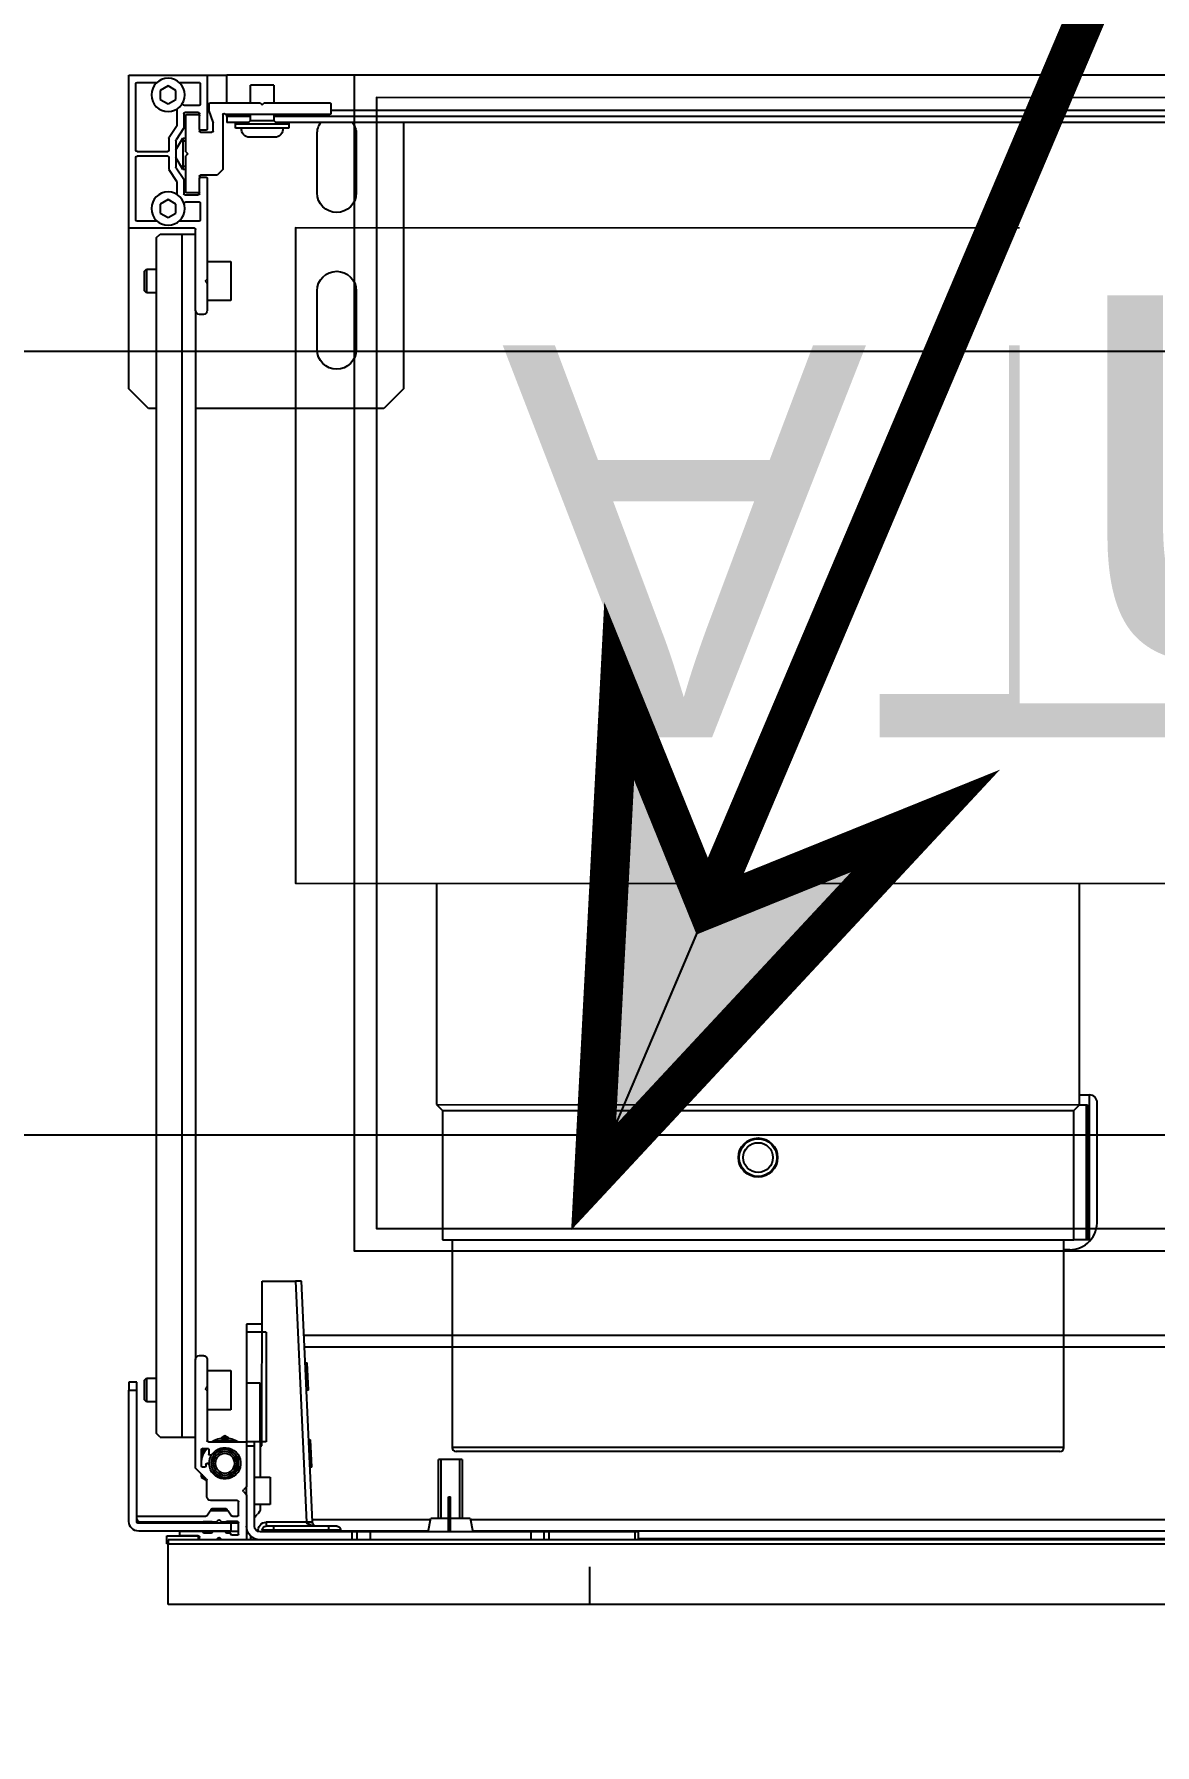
# Model space of a CAD drawing. Header units: millimetres. Extents: x 459337 to 526921, y -375392 to -289779.
# Drawn here: x 466402.6 to 466688.4, y -323814.9 to -323378.4 of the extents above; entities that cross this region are included whole.
import ezdxf

# ---------------------------------------------------------------- set-up
doc = ezdxf.new("R2010")
doc.units = ezdxf.units.MM
doc.linetypes.add('prlm_ef', pattern=[0.165, 0.1, -0.065])
doc.layers.add('_GAZELEC-BOITE INCORPO', color=36, linetype='Continuous', lineweight=18)
for name, color, linetype in [('_GAZELEC-EAU CHAUDE', 1, 'Continuous'), ('GAZ-EU FLECHE', 42, 'Continuous'), ('prlm-CHAUFF', 30, 'Continuous'), ('prlm-EAU-EF', 161, 'Continuous'), ('prlm-ELEC-CFO', 201, 'Continuous'), ('prlm-MOD', 64, 'Continuous')]:
    doc.layers.add(name, color=color, linetype=linetype)
doc.styles.add('Arial', font='arial.ttf')
doc.styles.add('prlm-elec-cfo', font='comic.ttf', dxfattribs={"height": 12})
doc.styles.get("Standard").update_dxf_attribs({"font": 'arial.ttf'})
doc.dimstyles.new('200', dxfattribs={"dimtxt": 150, "dimasz": 25, "dimexe": 50, "dimexo": 50, "dimgap": 20, "dimtad": 1, "dimdec": 0, "dimlfac": 0.1, "dimdsep": 46, "dimtxsty": 'Arial', "dimblk1": 'DOTBLANK', "dimblk2": 'DOTBLANK', "dimsah": 1, "dimcen": 25, "dimclrd": 5, "dimclre": 5, "dimadec": 0, "dimazin": 0, "dimtfac": 1, "dimtdec": 0, "dimtmove": 0, "dimatfit": 3, "dimldrblk": 'DOTBLANK', "dimfxl": 50, "dimtolj": 1, "dimtzin": 0, "dimarcsym": 0})

# ---------------------------------------------------------------- blocks, each defined once
blk = doc.blocks.new('MTI900_Alu_390')
at = {"layer": 'prlm-MOD', "color": 1, "linetype": 'Continuous'}
for p, q in [((-4.225, 0), (4.225, 0)), ((4.278, 0), (4.225, 0)), ((4.225, -0.07), (4.225, 0)), ((4.472, 0), (4.278, 0)), ((4.475, 0), (4.472, 0)), ((4.475, -0.003), (4.475, 0)), ((4.105, -0.025), (4.165, -0.025)), ((4.105, -0.025), (4.105, -0.07)), ((4.165, -0.07), (4.165, -0.025)), ((4.275, -0.003), (4.275, -0.137)), ((4.293, -0.021), (4.293, -0.074)), ((4.3467, -0.018), (4.296, -0.018)), ((4.355, -0.0385), (4.375, -0.0269)), ((4.355, -0.0615), (4.355, -0.0385)), ((4.375, -0.0269), (4.395, -0.0385)), ((4.395, -0.0385), (4.395, -0.0615)), ((4.454, -0.018), (4.4033, -0.018)), ((4.457, -0.191), (4.457, -0.021)), ((4.475, -0.387), (4.475, -0.003)), ((3.96, -0.073), (3.96, -0.097)), ((4.13, -0.07), (3.963, -0.07)), ((4.135, -0.075), (4.13, -0.07)), ((4.14, -0.07), (4.135, -0.075)), ((4.267, -0.07), (4.14, -0.07)), ((4.27, -0.0895), (4.27, -0.073)), ((4.296, -0.077), (4.3306, -0.077)), ((4.353, -0.0864), (4.353, -0.1286)), ((4.375, -0.0731), (4.355, -0.0615)), ((4.395, -0.0615), (4.375, -0.0731)), ((-4.105, -0.105), (4.105, -0.105)), ((-4.1, -0.12), (4.1, -0.12)), ((-3.96, -0.09), (3.96, -0.09)), ((3.775, -0.12), (3.775, -0.8)), ((3.963, -0.1), (4.229, -0.1)), ((4.067, -0.12), (4.067, -0.125)), ((4.067, -0.125), (4.203, -0.125)), ((4.067, -0.125), (4.067, -0.135)), ((4.105, -0.115), (4.095, -0.125)), ((4.105, -0.1), (4.105, -0.115)), ((4.165, -0.115), (4.105, -0.115)), ((4.165, -0.115), (4.165, -0.1)), ((4.165, -0.105), (4.225, -0.105)), ((4.175, -0.125), (4.165, -0.115)), ((4.17, -0.12), (4.225, -0.12)), ((4.203, -0.125), (4.203, -0.12)), ((4.203, -0.135), (4.203, -0.125)), ((4.225, -0.105), (4.225, -0.1)), ((4.225, -0.105), (4.225, -0.12)), ((4.235, -0.1), (4.235, -0.24)), ((4.26, -0.142), (4.26, -0.1205)), ((4.2602, -0.1195), (4.2698, -0.0905)), ((4.295, -0.137), (4.295, -0.098)), ((4.298, -0.095), (4.332, -0.095)), ((4.327, -0.1), (4.298, -0.1)), ((4.33, -0.195), (4.33, -0.103)), ((4.335, -0.098), (4.335, -0.1341)), ((4.3535, -0.1303), (4.3725, -0.1588)), ((3.895, -0.15), (3.895, -0.3)), ((3.995, -0.3), (3.995, -0.15)), ((4.067, -0.135), (4.203, -0.135)), ((4.1025, -0.158), (4.1675, -0.158)), ((4.292, -0.145), (4.263, -0.145)), ((4.278, -0.14), (4.292, -0.14)), ((4.295, -0.137), (4.295, -0.142)), ((4.3377, -0.16), (4.33, -0.16)), ((4.33, -0.1677), (4.3421, -0.1677)), ((4.3355, -0.1358), (4.3545, -0.1642)), ((4.3377, -0.16), (4.3377, -0.24)), ((4.355, -0.19), (4.3377, -0.16)), ((4.355, -0.1659), (4.355, -0.2341)), ((4.373, -0.1605), (4.373, -0.191)), ((4.33, -0.195), (4.325, -0.2)), ((4.325, -0.2), (4.33, -0.205)), ((4.33, -0.297), (4.33, -0.205)), ((4.3377, -0.24), (4.355, -0.21)), ((4.373, -0.209), (4.373, -0.2404)), ((4.454, -0.194), (4.376, -0.194)), ((4.376, -0.206), (4.454, -0.206)), ((4.457, -0.369), (4.457, -0.209)), ((4.235, -0.24), (4.25, -0.255)), ((4.25, -0.255), (4.292, -0.255)), ((4.292, -0.26), (4.278, -0.26)), ((4.295, -0.258), (4.295, -0.263)), ((4.33, -0.2323), (4.3421, -0.2323)), ((4.33, -0.24), (4.3377, -0.24)), ((4.3545, -0.2358), (4.335, -0.265)), ((4.373, -0.2404), (4.3535, -0.2697)), ((4.275, -0.263), (4.275, -0.52)), ((4.295, -0.302), (4.295, -0.263)), ((4.298, -0.3), (4.327, -0.3)), ((4.332, -0.305), (4.298, -0.305)), ((4.335, -0.265), (4.335, -0.302)), ((4.353, -0.2714), (4.353, -0.3036)), ((4.293, -0.326), (4.293, -0.369)), ((4.328, -0.323), (4.296, -0.323)), ((4.355, -0.3285), (4.375, -0.3169)), ((4.355, -0.3515), (4.355, -0.3285)), ((4.375, -0.3169), (4.395, -0.3285)), ((4.395, -0.3285), (4.395, -0.3515)), ((4.296, -0.372), (4.3467, -0.372)), ((4.308, -0.39), (4.472, -0.39)), ((4.375, -0.3631), (4.355, -0.3515)), ((4.395, -0.3515), (4.375, -0.3631)), ((4.4033, -0.372), (4.454, -0.372)), ((4.475, -0.8), (4.475, -0.387)), ((4.305, -0.6), (4.305, -0.393)), ((4.34, -0.405), (4.305, -0.405)), ((4.34, -0.405), (4.34, -3.475)), ((4.395, -0.405), (4.34, -0.405)), ((4.405, -0.415), (4.395, -0.405)), ((4.405, -0.415), (4.405, -3.465)), ((4.215, -0.475), (4.215, -0.575)), ((4.275, -0.475), (4.215, -0.475)), ((4.275, -0.52), (4.2779, -0.5229)), ((4.275, -0.52), (4.275, -0.53)), ((4.43, -0.495), (4.405, -0.495)), ((4.43, -0.495), (4.43, -0.555)), ((4.435, -0.5), (4.43, -0.495)), ((4.435, -0.55), (4.435, -0.5)), ((3.895, -0.55), (3.895, -0.7)), ((3.995, -0.7), (3.995, -0.55)), ((4.2779, -0.5271), (4.275, -0.53)), ((4.275, -0.53), (4.275, -0.6)), ((4.405, -0.555), (4.43, -0.555)), ((4.43, -0.555), (4.435, -0.55)), ((4.215, -0.575), (4.275, -0.575)), ((4.285, -0.61), (4.295, -0.61)), ((4.305, -0.6), (4.305, -3.277)), ((3.775, -0.8), (3.825, -0.85)), ((4.425, -0.85), (4.475, -0.8)), ((3.825, -0.85), (4.305, -0.85)), ((4.405, -0.85), (4.425, -0.85)), ((4.0071, -3.6913), (4.035, -3.077)), ((4.05, -3.077), (4.0221, -3.692)), ((4.035, -3.077), (4.05, -3.077)), ((4.1351, -3.077), (4.05, -3.077)), ((4.136, -3.497), (4.1351, -3.077)), ((4.0287, -3.215), (-0.1325, -3.215)), ((4.125, -3.207), (4.125, -3.487)), ((4.125, -3.207), (4.175, -3.207)), ((4.1353, -3.187), (4.175, -3.187)), ((4.175, -3.187), (4.175, -3.207)), ((4.175, -3.207), (4.175, -3.337)), ((4.0274, -3.245), (-0.1325, -3.245)), ((4.295, -3.267), (4.285, -3.267)), ((4.0173, -3.3556), (4.0205, -3.2854)), ((4.0255, -3.2857), (4.0205, -3.2854)), ((4.215, -3.305), (4.215, -3.405)), ((4.275, -3.305), (4.215, -3.305)), ((4.275, -3.277), (4.275, -3.3458)), ((4.305, -3.5528), (4.305, -3.277)), ((4.0173, -3.3556), (4.0223, -3.3558)), ((4.14, -3.337), (4.175, -3.337)), ((4.14, -3.487), (4.14, -3.337)), ((4.175, -3.337), (4.175, -3.487)), ((4.275, -3.3458), (4.275, -3.3582)), ((4.275, -3.3582), (4.275, -3.484)), ((4.2759, -3.3479), (4.2779, -3.3499)), ((4.2779, -3.3541), (4.2759, -3.3561)), ((4.43, -3.325), (4.405, -3.325)), ((4.43, -3.325), (4.43, -3.385)), ((4.435, -3.33), (4.43, -3.325)), ((4.435, -3.38), (4.435, -3.33)), ((4.455, -3.355), (4.455, -3.335)), ((4.455, -3.335), (4.475, -3.335)), ((4.455, -3.69), (4.455, -3.355)), ((4.475, -3.355), (4.455, -3.355)), ((4.475, -3.335), (4.475, -3.355)), ((4.475, -3.69), (4.475, -3.355)), ((4.405, -3.385), (4.43, -3.385)), ((4.43, -3.385), (4.435, -3.38)), ((4.215, -3.405), (4.275, -3.405)), ((4.0084, -3.5518), (4.0116, -3.4816)), ((4.0166, -3.4819), (4.0116, -3.4816)), ((4.125, -3.487), (4.14, -3.487)), ((4.14, -3.487), (4.155, -3.487)), ((4.14, -3.487), (4.14, -3.577)), ((4.155, -3.487), (4.175, -3.487)), ((4.155, -3.497), (4.155, -3.487)), ((4.175, -3.487), (4.175, -3.49)), ((4.175, -3.49), (4.175, -3.6008)), ((4.272, -3.487), (4.178, -3.487)), ((4.22, -3.4778), (4.23, -3.472)), ((4.23, -3.472), (4.24, -3.4778)), ((4.34, -3.475), (4.305, -3.475)), ((4.395, -3.475), (4.34, -3.475)), ((4.395, -3.475), (4.405, -3.465)), ((3.625, -3.532), (3.685, -3.532)), ((3.625, -3.532), (3.625, -3.682)), ((3.6311, -3.682), (3.6311, -3.532)), ((3.6789, -3.682), (3.6789, -3.532)), ((3.685, -3.682), (3.685, -3.532)), ((4.14, -3.4972), (4.136, -3.497)), ((4.155, -3.702), (4.155, -3.497)), ((4.175, -3.497), (4.155, -3.497)), ((4.195, -3.5614), (4.195, -3.5226)), ((4.268, -3.521), (4.2657, -3.521)), ((4.271, -3.507), (4.271, -3.518)), ((4.287, -3.504), (4.274, -3.504)), ((4.2854, -3.504), (4.29, -3.5066)), ((4.29, -3.549), (4.29, -3.507)), ((4.0084, -3.5518), (4.0134, -3.552)), ((4.115, -3.577), (4.115, -3.647)), ((4.155, -3.577), (4.115, -3.577)), ((4.2729, -3.542), (4.276, -3.542)), ((4.2769, -3.5821), (4.3041, -3.5549)), ((4.279, -3.545), (4.279, -3.549)), ((4.2906, -3.577), (4.2806, -3.5828)), ((4.282, -3.552), (4.287, -3.552)), ((4.2906, -3.5684), (4.2906, -3.577)), ((4.175, -3.6232), (4.175, -3.6008)), ((4.1759, -3.6029), (4.1829, -3.6099)), ((4.1829, -3.6141), (4.1759, -3.6211)), ((4.276, -3.627), (4.276, -3.5842)), ((3.655, -3.6411), (3.655, -3.6275)), ((3.66, -3.6275), (3.655, -3.6275)), ((3.655, -3.717), (3.655, -3.6411)), ((3.66, -3.6411), (3.655, -3.6411)), ((3.66, -3.6411), (3.66, -3.6275)), ((3.66, -3.717), (3.66, -3.6411)), ((4.115, -3.647), (4.155, -3.647)), ((4.14, -3.647), (4.14, -3.6567)), ((4.175, -3.6232), (4.175, -3.734)), ((4.195, -3.674), (4.195, -3.64)), ((4.198, -3.637), (4.266, -3.637)), ((4.2221, -3.6633), (4.2134, -3.6757)), ((4.2654, -3.662), (4.2246, -3.662)), ((4.227, -3.657), (4.225, -3.659)), ((4.265, -3.659), (4.225, -3.659)), ((4.225, -3.659), (4.225, -3.662)), ((4.263, -3.657), (4.227, -3.657)), ((4.2293, -3.657), (4.2293, -3.662)), ((4.2607, -3.657), (4.2607, -3.662)), ((4.265, -3.659), (4.263, -3.657)), ((4.265, -3.662), (4.265, -3.659)), ((4.2766, -3.6757), (4.2679, -3.6633)), ((3.6044, -3.685), (-0.15, -3.685)), ((3.605, -3.682), (3.598, -3.717)), ((3.655, -3.682), (3.605, -3.682)), ((3.705, -3.682), (3.66, -3.682)), ((3.712, -3.717), (3.705, -3.682)), ((4.0074, -3.685), (3.7056, -3.685)), ((3.945, -3.702), (3.965, -3.702)), ((3.965, -3.702), (4.105, -3.702)), ((3.965, -3.712), (3.965, -3.702)), ((4.007, -3.6925), (4.0071, -3.6913)), ((4.0071, -3.6913), (4.0221, -3.692)), ((4.0221, -3.692), (4.022, -3.6925)), ((4.0221, -3.692), (4.125, -3.692)), ((4.105, -3.702), (4.125, -3.702)), ((4.105, -3.712), (4.105, -3.702)), ((4.125, -3.692), (4.125, -3.702)), ((4.195, -3.722), (4.195, -3.693)), ((4.195, -3.695), (4.215, -3.695)), ((4.2109, -3.677), (4.198, -3.677)), ((4.198, -3.69), (4.2252, -3.69)), ((4.215, -3.695), (4.45, -3.695)), ((4.215, -3.695), (4.215, -3.715)), ((4.225, -3.69), (4.225, -3.695)), ((4.228, -3.692), (4.2367, -3.692)), ((4.2293, -3.69), (4.2293, -3.695)), ((4.2429, -3.6871), (4.2388, -3.6911)), ((4.2512, -3.6911), (4.2471, -3.6871)), ((4.2533, -3.692), (4.2625, -3.692)), ((4.2607, -3.69), (4.2607, -3.695)), ((4.265, -3.695), (4.265, -3.69)), ((4.2827, -3.69), (4.2653, -3.69)), ((4.452, -3.677), (4.2791, -3.677)), ((4.2855, -3.692), (4.445, -3.692)), ((4.455, -3.682), (4.455, -3.68)), ((-4.375, -3.737), (4.375, -3.737)), ((4.375, -3.747), (-4.375, -3.747)), ((-0.1667, -3.735), (3.175, -3.735)), ((-0.16, -3.715), (3.5984, -3.715)), ((3.175, -3.717), (3.185, -3.717)), ((3.175, -3.737), (3.175, -3.717)), ((3.185, -3.717), (3.4033, -3.717)), ((3.185, -3.717), (3.185, -3.737)), ((3.4033, -3.737), (3.4033, -3.717)), ((3.4033, -3.717), (3.4168, -3.717)), ((3.4168, -3.717), (3.45, -3.717)), ((3.4168, -3.717), (3.4168, -3.737)), ((3.45, -3.717), (3.86, -3.717)), ((3.45, -3.717), (3.45, -3.737)), ((3.7116, -3.715), (3.935, -3.715)), ((3.86, -3.717), (3.8932, -3.717)), ((3.86, -3.717), (3.86, -3.737)), ((3.8932, -3.717), (3.9067, -3.717)), ((3.8932, -3.737), (3.8932, -3.717)), ((3.9067, -3.717), (4.14, -3.717)), ((3.9067, -3.717), (3.9067, -3.737)), ((3.935, -3.717), (3.935, -3.712)), ((3.965, -3.712), (3.935, -3.712)), ((3.965, -3.712), (3.965, -3.717)), ((4.105, -3.712), (3.965, -3.712)), ((4.105, -3.717), (4.105, -3.712)), ((4.135, -3.712), (4.105, -3.712)), ((4.135, -3.712), (4.135, -3.717)), ((4.165, -3.7265), (4.165, -3.737)), ((4.175, -3.734), (4.175, -3.737)), ((4.215, -3.715), (4.195, -3.715)), ((4.198, -3.725), (4.212, -3.725)), ((4.215, -3.715), (4.45, -3.715)), ((4.215, -3.72), (4.2251, -3.72)), ((4.215, -3.722), (4.215, -3.72)), ((4.2249, -3.7161), (4.221, -3.72)), ((4.2287, -3.7161), (4.2249, -3.7161)), ((4.2595, -3.715), (4.231, -3.715)), ((4.2429, -3.7321), (4.2379, -3.737)), ((4.2486, -3.7335), (4.2414, -3.7335)), ((4.2521, -3.737), (4.2471, -3.7321)), ((4.2651, -3.7161), (4.2618, -3.7161)), ((4.269, -3.72), (4.2651, -3.7161)), ((4.2654, -3.72), (4.2826, -3.72)), ((4.342, -3.715), (4.2885, -3.715)), ((4.295, -3.734), (4.295, -3.73)), ((4.298, -3.727), (4.342, -3.727)), ((4.378, -3.727), (4.298, -3.727)), ((4.298, -3.727), (4.298, -3.737)), ((4.345, -3.724), (4.345, -3.718)), ((4.375, -3.737), (4.375, -3.747)), ((4.375, -3.747), (4.378, -3.747)), ((4.375, -3.792), (4.375, -3.747)), ((4.378, -3.747), (4.378, -3.727)), ((4.375, -3.902), (4.375, -3.792)), ((-4.375, -3.902), (4.375, -3.902))]:
    blk.add_line(p, q, dxfattribs=at)
at = {"layer": 'prlm-MOD', "color": 1, "ltscale": 50}
blk.add_lwpolyline([(3.3, -3.8058), (3.3, -3.902)], dxfattribs=at)
at = {"layer": 'prlm-MOD', "color": 1, "linetype": 'Continuous'}
for centre, radius in [((4.375, -0.05), 0.0425), ((4.375, -0.34), 0.0425), ((4.23, -3.542), 0.035), ((4.23, -3.542), 0.03), ((4.23, -3.542), 0.025)]:
    blk.add_circle(centre, radius, dxfattribs=at)
for centre, radius, start, end in [((4.278, -0.003), 0.003, 90, 180), ((4.472, -0.003), 0.003, 0, 90), ((4.296, -0.021), 0.003, 90, 180), ((4.3467, -0.021), 0.003, 84.5182, 90), ((4.4033, -0.021), 0.003, 90, 95.4818), ((4.454, -0.021), 0.003, 0, 90), ((3.963, -0.073), 0.003, 90, 180), ((4.267, -0.073), 0.003, 0, 90), ((4.296, -0.074), 0.003, 180, 270), ((4.3306, -0.067), 0.01, 270, 326.3475), ((3.945, -0.15), 0.05, 143.1301, 180), ((3.963, -0.097), 0.003, 180, 270), ((3.945, -0.15), 0.05, 0, 36.8699), ((4.232, -0.1), 0.003, 0, 180), ((4.263, -0.1205), 0.003, 161.5651, 180), ((4.267, -0.0895), 0.003, 341.5651, 0), ((4.298, -0.098), 0.003, 90, 180), ((4.298, -0.103), 0.003, 90, 180), ((4.327, -0.103), 0.003, 0, 90), ((4.332, -0.098), 0.003, 0, 90), ((4.356, -0.1286), 0.003, 180, 213.6901), ((4.1025, -0.138), 0.02, 171.3731, 270), ((4.1025, -0.133), 0.02, 185.7392, 187.1808), ((4.1675, -0.138), 0.02, 270, 8.6269), ((4.1675, -0.133), 0.02, 352.8192, 354.2608), ((4.263, -0.142), 0.003, 180, 270), ((4.278, -0.137), 0.003, 180, 270), ((4.292, -0.137), 0.003, 270, 0), ((4.292, -0.142), 0.003, 270, 0), ((4.338, -0.1341), 0.003, 180, 213.6901), ((4.352, -0.1659), 0.003, 0, 33.6901), ((4.37, -0.1605), 0.003, 0, 33.6901), ((4.376, -0.191), 0.003, 180, 270), ((4.376, -0.209), 0.003, 90, 180), ((4.454, -0.191), 0.003, 270, 0), ((4.454, -0.209), 0.003, 0, 90), ((4.278, -0.263), 0.003, 90, 180), ((4.292, -0.258), 0.003, 0, 90), ((4.292, -0.263), 0.003, 0, 90), ((4.352, -0.2341), 0.003, 326.3099, 0), ((3.945, -0.3), 0.05, 180, 0), ((4.298, -0.297), 0.003, 180, 270), ((4.298, -0.302), 0.003, 180, 270), ((4.327, -0.297), 0.003, 270, 0), ((4.332, -0.302), 0.003, 270, 0), ((4.356, -0.2714), 0.003, 146.3099, 180), ((4.296, -0.326), 0.003, 90, 180), ((4.328, -0.333), 0.01, 46.149, 90), ((4.296, -0.369), 0.003, 180, 270), ((4.308, -0.393), 0.003, 90, 180), ((4.3467, -0.369), 0.003, 270, 275.4818), ((4.4033, -0.369), 0.003, 264.5182, 270), ((4.454, -0.369), 0.003, 270, 0), ((4.472, -0.387), 0.003, 270, 0), ((3.945, -0.55), 0.05, 0, 180), ((4.2758, -0.525), 0.003, 315, 45), ((4.285, -0.6), 0.01, 180, 270), ((4.295, -0.6), 0.01, 270, 0), ((3.945, -0.7), 0.05, 180, 0), ((4.285, -3.277), 0.01, 90, 180), ((4.295, -3.277), 0.01, 0, 90), ((4.278, -3.3458), 0.003, 180, 225), ((4.278, -3.3582), 0.003, 135, 180), ((4.2758, -3.352), 0.003, 315, 45), ((4.178, -3.49), 0.003, 90, 180), ((4.23, -3.542), 0.065, 57.7958, 122.2042), ((4.23, -3.542), 0.06, 66.4435, 113.5565), ((4.272, -3.484), 0.003, 270, 0), ((4.23, -3.542), 0.04, 33.9272, 355.9994), ((4.2657, -3.518), 0.003, 213.9272, 270), ((4.23, -3.542), 0.04, 0, 33.9272), ((4.268, -3.518), 0.003, 270, 0), ((4.274, -3.507), 0.003, 90, 180), ((4.23, -3.542), 0.06, 0, 39.2965), ((4.23, -3.542), 0.065, 22.6199, 35.7758), ((4.287, -3.507), 0.003, 0, 90), ((4.2729, -3.545), 0.003, 90, 175.9994), ((4.23, -3.542), 0.04, 355.9994, 0), ((4.276, -3.545), 0.003, 0, 90), ((4.23, -3.542), 0.065, 315.0475, 333.838), ((4.282, -3.549), 0.003, 180, 270), ((4.287, -3.549), 0.003, 270, 0), ((4.23, -3.542), 0.06, 351.491, 0), ((4.302, -3.5528), 0.003, 315, 0), ((4.178, -3.6008), 0.003, 180, 225), ((4.178, -3.6232), 0.003, 135, 180), ((4.1808, -3.612), 0.003, 315, 45), ((4.279, -3.5842), 0.003, 135, 180), ((4.16, -3.6567), 0.02, 180, 230.1159), ((4.198, -3.64), 0.003, 90, 180), ((4.2246, -3.665), 0.003, 90, 145.008), ((4.2654, -3.665), 0.003, 34.992, 90), ((4.266, -3.627), 0.01, 270, 0), ((3.945, -3.712), 0.01, 90, 180), ((3.997, -3.692), 0.01, 270, 357.3974), ((4.125, -3.712), 0.02, 347.588, 90), ((4.125, -3.712), 0.01, 0, 90), ((4.14, -3.702), 0.035, 270, 0), ((4.14, -3.702), 0.015, 270, 0), ((4.1151, -3.7104), 0.05, 37.0861, 50.1159), ((4.198, -3.674), 0.003, 180, 270), ((4.198, -3.693), 0.003, 90, 180), ((4.2109, -3.674), 0.003, 270, 325.008), ((4.2252, -3.693), 0.003, 19.4712, 90), ((4.2367, -3.689), 0.003, 270, 315), ((4.245, -3.6892), 0.003, 45, 135), ((4.2533, -3.689), 0.003, 225, 270), ((4.2653, -3.693), 0.003, 90, 160.5288), ((4.2791, -3.674), 0.003, 214.992, 270), ((4.2827, -3.693), 0.003, 19.4712, 90), ((4.445, -3.682), 0.01, 270, 0), ((4.45, -3.69), 0.025, 270, 0), ((4.45, -3.69), 0.005, 270, 0), ((4.452, -3.68), 0.003, 0, 90), ((4.178, -3.734), 0.003, 180, 270), ((4.198, -3.722), 0.003, 180, 270), ((4.212, -3.722), 0.003, 270, 0), ((4.215, -3.715), 0.01, 353.9388, 0), ((4.2251, -3.717), 0.003, 270, 350.4059), ((4.231, -3.718), 0.003, 90, 170.4059), ((4.245, -3.7342), 0.003, 45, 135), ((4.2595, -3.718), 0.003, 9.5941, 90), ((4.2654, -3.717), 0.003, 189.5941, 270), ((4.275, -3.715), 0.01, 180, 186.0612), ((4.2826, -3.717), 0.003, 270, 350.4059), ((4.2885, -3.718), 0.003, 90, 170.4059), ((4.292, -3.734), 0.003, 270, 0), ((4.298, -3.73), 0.003, 90, 180), ((4.342, -3.718), 0.003, 0, 90), ((4.342, -3.724), 0.003, 270, 0)]:
    blk.add_arc(centre, radius, start, end, dxfattribs=at)
for centre, major_axis, ratio, start_param, end_param in [((3.997, -3.692), (-0.025, 0), 0.4, 1.570796, 3.096169), ((4.022, -3.6931), (-0.015, 0.0007), 0.045361, -1.568734, 0)]:
    blk.add_ellipse(centre, major_axis=major_axis, ratio=ratio, start_param=start_param, end_param=end_param, dxfattribs=at)
blk = doc.blocks.new('xi.uta-yzen-d')
at = {"layer": 'prlm-CHAUFF', "ltscale": 50}
for p, q in [((20.9, 35.02), (36.5, 35.02)), ((20.9, 35.02), (20.9, 29.72)), ((21, 35.12), (36.4, 35.12)), ((36.5, 29.72), (36.5, 35.02)), ((20.244, 29.72), (20.65, 29.72)), ((20.244, 29.72), (20.244, 26.02)), ((20.3, 29.72), (20.3, 26.27)), ((20.32, 29.72), (20.32, 26.27)), ((36.75, 29.72), (20.65, 29.72)), ((20.65, 29.72), (20.65, 26.42)), ((20.75, 29.97), (20.9, 29.97)), ((36.75, 26.42), (36.75, 29.72)), ((20.05, 29.216), (20.05, 26.22)), ((20.3, 28.42), (20.32, 28.42)), ((20.32, 28.07), (20.3, 28.07)), ((20.3, 27.693), (20.32, 27.693)), ((20.32, 27.343), (20.3, 27.343)), ((20.3, 27.293), (20.32, 27.293)), ((20.32, 27.193), (20.3, 27.193)), ((20.32, 26.27), (20.3, 26.27)), ((20.5, 26.27), (20.32, 26.27)), ((20.65, 26.42), (20.5, 26.27)), ((36.9, 26.27), (20.5, 26.27)), ((20.5, 26.27), (20.5, 20.62)), ((36.75, 26.42), (20.65, 26.42)), ((36.9, 26.27), (36.75, 26.42)), ((36.9, 20.62), (36.9, 26.27)), ((20.5, 26.02), (20.25, 26.02))]:
    blk.add_line(p, q, dxfattribs=at)
for points in [[(0, 30), (0, 0), (39, 0), (39, 30)], [(0.571, 29.429), (0.571, 0.571), (38.429, 0.571), (38.429, 29.429)], [(-40.5, 20.62), (-40.5, 3.9), (40.5, 3.9), (40.5, 20.62)]]:
    blk.add_lwpolyline(points, close=True, dxfattribs=at)
for radius in [0.5, 0.48, 0.38]:
    blk.add_circle((28.7, 27.62), radius, dxfattribs=at)
for centre, radius, start, end in [((21, 35.02), 0.1, 90, 180), ((36.4, 35.02), 0.1, 0, 90), ((20.825, 29.24), 0.776, 138.5248, 181.7675), ((20.75, 29.27), 0.7, 90, 136.2731), ((20.25, 26.22), 0.2, 180, 268.3239), ((20.25, 26.22), 0.2, 268.3239, 270)]:
    blk.add_arc(centre, radius, start, end, dxfattribs=at)
for centre, major_axis, ratio, start_param, end_param in [((20.75, 28.959), (-0.45, 0), 0.974723, 5.983927, 6.283185), ((20.75, 28.603), (-0.45, 0), 0.974723, 5.983927, 6.283185), ((21.55, 28.603), (-1.25, 0), 0.146694, 0, 0.179125)]:
    blk.add_ellipse(centre, major_axis=major_axis, ratio=ratio, start_param=start_param, end_param=end_param, dxfattribs=at)
blk.add_open_spline([(20.318, 29.391), (20.314, 29.379), (20.311, 29.366), (20.303, 29.324), (20.3, 29.294), (20.3, 29.265)], degree=3, knots=[0.8185803, 0.8185803, 0.8185803, 0.8185803, 0.875, 0.875, 1, 1, 1, 1], dxfattribs=at)
at = {"layer": 'prlm-CHAUFF', "ltscale": 50, "insert": (7.303, 16.894), "char_height": 10, "width": 139.79252, "attachment_point": 1}
blk.add_mtext('UTA', dxfattribs=at)
blk = doc.blocks.new('FLECHE1')
h = blk.add_hatch(color=256)
h.dxf.hatch_style = 1
h.paths.add_polyline_path([(495907.08, -370439.56), (495913.62, -370315.47), (495936.11, -370371.09), (495991.74, -370348.6)])
for p, q in [((495907.08, -370439.56), (496141.31, -369887.17)), ((495913.62, -370315.47), (495907.08, -370439.56)), ((495913.62, -370315.47), (495907.08, -370439.56)), ((495936.11, -370371.09), (495913.62, -370315.47)), ((495936.11, -370371.09), (495913.62, -370315.47)), ((495991.74, -370348.6), (495907.08, -370439.56)), ((495907.08, -370439.56), (495991.74, -370348.6)), ((495936.11, -370371.09), (495991.74, -370348.6)), ((495991.74, -370348.6), (495936.11, -370371.09)), ((495907.08, -370439.56), (495936.11, -370371.09))]:
    blk.add_line(p, q)
at = {"const_width": 10}
for points in [[(495936.11, -370371.09), (496141.31, -369887.17)], [(495907.08, -370439.56), (495913.62, -370315.47), (495936.11, -370371.09), (495991.74, -370348.6), (495907.08, -370439.56)]]:
    blk.add_lwpolyline(points, dxfattribs=at)
blk = doc.blocks.new('_DOTBLANK')
at = {"color": 0, "linetype": 'ByBlock'}
blk.add_line((-0.5, 0), (-1, 0), dxfattribs=at)
blk.add_circle((0, 0), 0.5, dxfattribs=at)
blk = doc.blocks.new('*D168')
at = {"layer": '_GAZELEC-BOITE INCORPO', "color": 5, "lineweight": -2, "transparency": 16777216}
for p, q in [((466971.19, -319035.76), (465521.38, -319035.76)), ((465571.38, -323434.34), (465571.38, -319060.76)), ((466971.46, -323459.34), (465521.38, -323459.34))]:
    blk.add_line(p, q, dxfattribs=at)
at = {"layer": '_GAZELEC-BOITE INCORPO', "color": 5, "lineweight": -2, "transparency": 16777216, "xscale": 25, "yscale": 25, "zscale": 25}
for p, rotation in [((465571.38, -319035.76), 90), ((465571.38, -323459.34), 270)]:
    blk.add_blockref('_DOTBLANK', p, dxfattribs=dict(at, rotation=rotation))
at = {"layer": '_GAZELEC-BOITE INCORPO', "color": 0, "transparency": 16777216, "insert": (465476.07, -321247.55), "char_height": 150, "attachment_point": 5, "rotation": 90, "style": 'Arial'}
blk.add_mtext('\\A1;442', dxfattribs=at)
blk = doc.blocks.new('*D169')
at = {"layer": '_GAZELEC-BOITE INCORPO', "color": 5, "lineweight": -2, "transparency": 16777216}
for p, q in [((466971.46, -323459.34), (465521.38, -323459.34)), ((465571.38, -323484.34), (465571.38, -323634.34)), ((466973.73, -323659.34), (465521.38, -323659.34)), ((465571.38, -323659.34), (465571.38, -323941.26))]:
    blk.add_line(p, q, dxfattribs=at)
at = {"layer": '_GAZELEC-BOITE INCORPO', "color": 5, "lineweight": -2, "transparency": 16777216, "xscale": 25, "yscale": 25, "zscale": 25}
for p, rotation in [((465571.38, -323459.34), 90), ((465571.38, -323659.34), 270)]:
    blk.add_blockref('_DOTBLANK', p, dxfattribs=dict(at, rotation=rotation))
at = {"layer": '_GAZELEC-BOITE INCORPO', "color": 0, "transparency": 16777216, "insert": (465474.79, -323812.8), "char_height": 150, "attachment_point": 5, "rotation": 90, "style": 'Arial'}
blk.add_mtext('\\A1;20', dxfattribs=at)

msp = doc.modelspace()

# ---------------------------------------------------------------- block references
at = {"layer": 'prlm-CHAUFF', "ltscale": 50, "xscale": 10, "yscale": 10, "zscale": 10, "rotation": 179.9940905679083}
msp.add_blockref('xi.uta-yzen-d', (466874.208, -323388.892), dxfattribs=at)
at = {"layer": 'prlm-MOD', "xscale": -99.99999999999972, "yscale": 99.99999999999974, "zscale": 99.99999999999963, "rotation": 0.0001153397702147174}
msp.add_blockref('MTI900_Alu_390', (466874.226, -323388.892), dxfattribs=at)

# ---------------------------------------------------------------- next in the draw order: texts
at = {"layer": 'prlm-ELEC-CFO', "lineweight": 20, "insert": (466777.402, -323478.005), "char_height": 120, "attachment_point": 5, "line_spacing_factor": 0.8, "style": 'prlm-elec-cfo', "bg_fill": 3, "box_fill_scale": 1.1, "bg_fill_color": 256, "bg_fill_transparency": 0}
msp.add_mtext('uta', dxfattribs=at)

# ---------------------------------------------------------------- next in the draw order: linework, layer by layer
at = {"layer": '_GAZELEC-EAU CHAUDE', "linetype": 'prlm_ef'}
for points, knots in [([(467088.506, -323518.651), (467091.844, -323547.77), (467095.212, -323577.135), (467100.866, -323636.201), (467103.151, -323665.904), (467105.432, -323725.517), (467105.428, -323755.43), (467102.273, -323808.192), (467099.869, -323831.033), (467094.649, -323862.851), (467092.959, -323871.867), (467090.012, -323885.709), (467088.916, -323890.543), (467085.424, -323905.032), (467082.829, -323914.64), (467077.128, -323933.725), (467074.022, -323943.204), (467063.966, -323971.417), (467056.279, -323989.929), (467033.001, -324039.034), (467015.669, -324068.906), (466976.392, -324125.649), (466954.446, -324152.521), (466922.606, -324185.719), (466914.486, -324193.75), (466897.027, -324210.119), (466887.652, -324218.405), (466868.466, -324234.405), (466858.653, -324242.121), (466828.602, -324264.42), (466807.754, -324278.15), (466749.875, -324311.995), (466711.579, -324330.005), (466632.273, -324359.53), (466591.26, -324371.046), (466507.648, -324387.554), (466465.048, -324392.548), (466379.365, -324395.949), (466336.281, -324394.358), (466273.288, -324387.091), (466253.136, -324384.011), (466215.884, -324376.878), (466198.75, -324373.02), (466154.229, -324361.444), (466127.12, -324352.827), (466073.974, -324332.924), (466047.936, -324321.638), (465980.48, -324288.423), (465940.201, -324264.377), (465864.293, -324210.671), (465828.665, -324181.01), (465763.153, -324117.066), (465733.27, -324082.781), (465680.399, -324010.53), (465657.411, -323972.561), (465633.893, -323923.64), (465629.533, -323913.983), (465621.318, -323894.547), (465617.459, -323884.765), (465606.62, -323855.243), (465600.376, -323835.328), (465586.219, -323781.572), (465580.014, -323747.386), (465572.552, -323678.295), (465571.294, -323643.389), (465573.338, -323573.161), (465576.639, -323537.839), (465587.412, -323467.037), (465594.885, -323431.556), (465613.635, -323360.667), (465624.911, -323325.258), (465657.97, -323235.609), (465682.133, -323181.569), (465737.456, -323074.981), (465768.617, -323022.433), (465836.775, -322919.647), (465873.773, -322869.409), (465952.467, -322772.083), (465994.165, -322724.996), (466081.143, -322634.83), (466126.423, -322591.751), (466219.466, -322510.475), (466267.228, -322472.277), (466330.12, -322426.447), (466344.612, -322416.188), (466373.685, -322396.207), (466388.268, -322386.482), (466432.147, -322358.077), (466461.574, -322340.168), (466550.326, -322289.316), (466610.122, -322259.248), (466730.686, -322205.642), (466791.455, -322182.103), (466913.706, -322140.389), (466975.188, -322122.215), (467098.631, -322090.055), (467160.592, -322076.069), (467313.58, -322045.328), (467404.758, -322030.294), (467566.023, -322006.195), (467636.121, -321996.553), (467706.066, -321986.931)], [0, 0, 0, 0, 85.8315682, 85.8315682, 171.6631364, 171.6631364, 257.4947046, 257.4947046, 322.9423316, 322.9423316, 348.8530342, 348.8530342, 362.7763854, 362.7763854, 390.6230878, 390.6230878, 418.4697902, 418.4697902, 474.163195, 474.163195, 569.2818793, 569.2818793, 664.4005637, 664.4005637, 695.8022605, 695.8022605, 730.2464553, 730.2464553, 764.6906502, 764.6906502, 833.5790399, 833.5790399, 949.8522444, 949.8522444, 1066.1254489, 1066.1254489, 1182.3986534, 1182.3986534, 1298.6718578, 1298.6718578, 1353.6420676, 1353.6420676, 1400.944223, 1400.944223, 1477.5148946, 1477.5148946, 1554.0855661, 1554.0855661, 1680.979781, 1680.979781, 1807.8739959, 1807.8739959, 1934.7682108, 1934.7682108, 2061.6624257, 2061.6624257, 2092.5362976, 2092.5362976, 2123.4101694, 2123.4101694, 2185.1579131, 2185.1579131, 2288.475434, 2288.475434, 2391.792955, 2391.792955, 2495.110476, 2495.110476, 2598.427997, 2598.427997, 2701.7455179, 2701.7455179, 2861.0943958, 2861.0943958, 3020.4432737, 3020.4432737, 3179.7921516, 3179.7921516, 3339.1410295, 3339.1410295, 3498.4899074, 3498.4899074, 3657.8387853, 3657.8387853, 3705.2810342, 3705.2810342, 3752.7232831, 3752.7232831, 3847.6077808, 3847.6077808, 4037.3767764, 4037.3767764, 4227.1457719, 4227.1457719, 4416.9147675, 4416.9147675, 4606.683763, 4606.683763, 4884.4727902, 4884.4727902, 5098.1493026, 5098.1493026, 5098.1493026, 5098.1493026]), ([(467164.819, -323487.439), (467166.368, -323506.099), (467167.92, -323524.801), (467172.406, -323581.043), (467175.17, -323618.717), (467177.933, -323670.008), (467178.566, -323683.452), (467179.52, -323708.231), (467179.872, -323719.565), (467180.41, -323742.192), (467180.598, -323753.492), (467180.963, -323787.354), (467180.939, -323809.876), (467180.599, -323850.998), (467180.334, -323869.616), (467179.823, -323899.488), (467179.612, -323910.763), (467179.171, -323933.318), (467178.938, -323944.595), (467178.205, -323978.429), (467177.668, -324000.986), (467175.912, -324068.658), (467174.547, -324113.775), (467169.851, -324249.122), (467165.919, -324339.348), (467151.564, -324609.916), (467138.585, -324790.151), (467115.58, -325036.497), (467108.848, -325102.939), (467087.028, -325302.072), (467070.313, -325434.568), (467042.758, -325625.731), (467033.784, -325684.684), (467019.473, -325773.804), (467014.487, -325804.03), (467004.278, -325864.423), (466999.055, -325894.592), (466983.079, -325985.026), (466972.016, -326045.218), (466937.936, -326225.559), (466914.027, -326345.476), (466850.603, -326659.617), (466810.645, -326853.604), (466754.556, -327149.881), (466736.124, -327251.944), (466705.684, -327435.047), (466693.138, -327516.018), (466670.391, -327678.285), (466660.19, -327759.571), (466633.978, -328003.712), (466622.355, -328166.853), (466618.591, -328343.841), (466618.356, -328357.752), (466617.997, -328385.595), (466617.873, -328399.524), (466617.645, -328441.333), (466617.687, -328469.236), (466618.22, -328553.033), (466619.121, -328609.014), (466620.302, -328675.817), (466620.495, -328686.533), (466620.687, -328697.252)], [0, 0, 0, 0, 56.1323593, 56.1323593, 168.397078, 168.397078, 208.1791434, 208.1791434, 241.5795626, 241.5795626, 274.9799818, 274.9799818, 341.7808201, 341.7808201, 397.2564309, 397.2564309, 430.9849211, 430.9849211, 464.7134113, 464.7134113, 532.1703917, 532.1703917, 667.0843524, 667.0843524, 936.9122739, 936.9122739, 1476.5681169, 1476.5681169, 1676.0913322, 1676.0913322, 2075.1377628, 2075.1377628, 2253.3829316, 2253.3829316, 2344.9604168, 2344.9604168, 2436.537902, 2436.537902, 2619.6928724, 2619.6928724, 2986.0028131, 2986.0028131, 3580.4687502, 3580.4687502, 3892.469435, 3892.469435, 4139.1785206, 4139.1785206, 4385.8876061, 4385.8876061, 4879.3057772, 4879.3057772, 4921.3997195, 4921.3997195, 4963.4936618, 4963.4936618, 5047.6815464, 5047.6815464, 5216.0573157, 5216.0573157, 5248.2110759, 5248.2110759, 5248.2110759, 5248.2110759])]:
    msp.add_open_spline(points, degree=3, knots=knots, dxfattribs=at)
at = {"layer": 'prlm-EAU-EF', "linetype": 'prlm_ef'}
for points in [[(467048.766, -323523.207), (467048.766, -323886.414), (466876.159, -324174.838), (466190.476, -324329.538), (465668.618, -323903.19), (466369.295, -322447.836), (467711.517, -322026.558)], [(467124.956, -323490.748), (467139.671, -323714.362), (467139.671, -323907.055), (466979.18, -325772.08), (466647.13, -327556.61), (466578.593, -328344.477), (466580.694, -328697.971)]]:
    msp.add_spline(points, degree=3, dxfattribs=at)

# ---------------------------------------------------------------- next in the draw order: block references
at = {"layer": 'GAZ-EU FLECHE'}
msp.add_blockref('FLECHE1', (-29361.844, 46769.462), dxfattribs=at)

# ---------------------------------------------------------------- next in the draw order: dimensions: what is measured, and where the dimension line sits
at = {"layer": '_GAZELEC-BOITE INCORPO'}
for base, p2, picture, middle in [((465571.379, -319035.757), (467021.186, -319035.757), '*D168', (465476.072, -321247.547)), ((465571.379, -323659.34), (467023.727, -323659.34), '*D169', (465474.793, -323812.798))]:
    dim = msp.add_linear_dim(base=base, p1=(467021.464, -323459.337), p2=p2, angle=90, dimstyle='200', dxfattribs=at)
    dim.commit()
    dim.dimension.update_dxf_attribs({"geometry": picture, "text_midpoint": middle})

doc.saveas('drawing.dxf')
